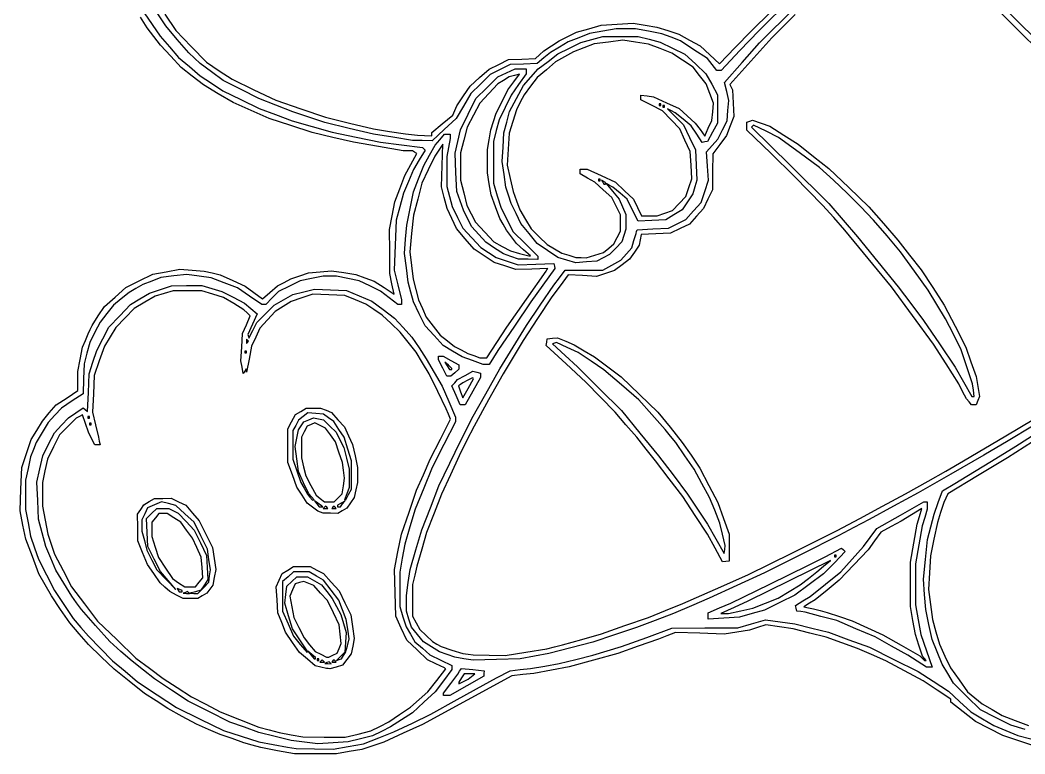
# Model space of a CAD drawing. Header units: millimetres. Extents: x 8 to 203, y 9 to 281.
# Drawn here: x 8.1 to 117.5, y 29.3 to 109.3 of the extents above; entities that cross this region are included whole.
import ezdxf

# ---------------------------------------------------------------- set-up
doc = ezdxf.new("R2010")
doc.units = ezdxf.units.MM
doc.layers.add('Capa_1', color=7, linetype='CONTINUOUS')

msp = doc.modelspace()

# ---------------------------------------------------------------- linework, layer by layer
at = {"layer": 'Capa_1', "color": 7}
for points in [[(119.86256, 105.1287), (116.18697, 108.78345), (112.51138, 112.43821), (110.49231, 114.05053), (108.47325, 115.66287), (107.78493, 116.30579), (107.09661, 116.94871), (107.09661, 117.34473), (107.09661, 117.74074), (107.36993, 117.96579), (107.64324, 118.19084), (108.32131, 118.06463), (108.99937, 117.93843), (110.29061, 117.29328), (111.58184, 116.64814), (112.8726, 115.81305), (114.16334, 114.97797), (114.89628, 114.42397), (115.62923, 113.86998), (117.28246, 112.51364), (118.93567, 111.1573)], [(119.48618, 109.88022), (117.4279, 111.6206), (115.36962, 113.36099), (113.7091, 114.5259), (112.04858, 115.69081), (110.62794, 116.46458), (109.2073, 117.23834), (108.58209, 117.41383), (107.9569, 117.58931), (107.79005, 117.48702), (107.6232, 117.38474), (107.95637, 117.01397), (108.28954, 116.6432), (110.95104, 114.4424), (113.61254, 112.24158), (116.37143, 109.50453), (119.13033, 106.76747)], [(92.089855, 111.62428), (88.554496, 108.09725), (86.507274, 105.92994), (84.460063, 103.76263), (84.22247, 103.76263), (83.985119, 103.76263), (83.472531, 104.41201), (82.959931, 105.06138), (81.491526, 106.02304), (80.023111, 106.9847), (79.013585, 107.37817), (78.004049, 107.77164), (76.56538, 108.04351), (75.126712, 108.31539), (74.087439, 108.31514), (73.048166, 108.31489), (71.57975, 108.05272), (70.111345, 107.79057), (68.954734, 107.3344), (67.798112, 106.87825), (66.843894, 106.30067), (65.889665, 105.72309), (65.150562, 105.12821), (64.411447, 104.53334), (62.947943, 104.46674), (61.484429, 104.40004), (60.399256, 103.85452), (59.314073, 103.309), (58.258701, 102.27804), (57.203328, 101.24709), (56.407063, 99.88532), (55.610788, 98.52353), (54.298608, 97.31878), (52.986424, 96.11403), (51.912057, 96.13251), (50.838074, 96.15081), (48.727234, 96.48524), (46.616394, 96.81968), (43.9549, 97.45499), (41.293406, 98.0903), (39.549669, 98.67075), (37.805931, 99.2512), (35.970419, 99.97533), (34.134905, 100.69946), (32.178402, 101.69192), (30.221898, 102.68438), (28.966254, 103.60698), (27.71061, 104.52957), (27.093449, 105.10227), (26.476288, 105.67496), (25.227008, 107.14874), (23.977729, 108.62253), (23.116959, 109.94269)], [(23.877418, 109.90902), (25.084095, 108.11068), (26.743545, 106.3885), (28.402996, 104.66631), (29.800533, 103.73711), (31.19807, 102.80791), (33.584237, 101.66466), (35.970404, 100.5214), (38.678417, 99.59756), (41.38643, 98.67373), (44.001404, 98.03858), (46.61638, 97.40343), (48.360116, 97.1255), (50.103854, 96.84756), (50.746284, 96.78306), (51.388714, 96.71856), (52.168821, 96.68967), (52.948914, 96.66047), (52.948914, 96.82683), (52.948914, 96.99317), (54.095383, 97.94362), (55.241852, 98.89406), (55.45987, 99.40851), (55.67789, 99.92295), (56.409301, 100.99154), (57.140712, 102.06014), (58.165229, 102.98913), (59.189745, 103.91813), (60.245117, 104.43186), (61.3005, 104.94559), (62.768905, 105.00889), (64.237321, 105.07219), (64.6962, 105.48336), (65.155079, 105.89453), (65.98106, 106.44316), (66.80704, 106.99181), (67.754407, 107.46647), (68.701785, 107.94114), (70.048803, 108.31633), (71.395821, 108.69153), (73.147647, 108.80194), (74.899473, 108.91236), (76.176246, 108.69799), (77.453008, 108.48364), (78.6461, 108.10261), (79.839182, 107.72158), (81.003049, 107.0831), (82.166916, 106.44463), (83.228681, 105.46934), (84.290446, 104.49405), (86.007133, 106.26823), (87.72382, 108.04241), (92.133083, 112.41895)], [(118.38491, 65.01796), (115.72342, 63.42387), (113.06193, 61.82978), (109.48267, 59.78854), (105.90343, 57.7473), (103.24193, 56.28812), (100.58044, 54.82895), (98.928471, 53.95531), (97.27651, 53.08168), (93.238386, 51.0458), (89.200251, 49.00992), (86.171652, 47.63075), (83.143064, 46.25159), (81.215769, 45.42802), (79.288485, 44.60443), (77.269423, 43.8388), (75.25035, 43.07316), (72.864187, 42.26685), (70.478023, 41.46052), (68.091849, 40.8423), (65.705686, 40.2241), (64.145503, 39.93246), (62.58531, 39.64083), (60.015602, 39.56792), (57.445883, 39.49442), (56.452744, 39.67105), (55.459606, 39.84769), (54.617231, 40.13008), (53.774857, 40.41248), (52.916551, 40.95722), (52.058247, 41.50195), (51.395511, 42.30438), (50.732775, 43.10681), (50.466178, 43.97855), (50.199579, 44.85028), (50.197579, 45.70213), (50.195579, 46.55397), (50.393395, 47.96506), (50.591212, 49.37614), (51.2269, 51.54642), (51.862589, 53.7167), (52.795327, 56.11262), (53.728063, 58.50853), (55.51528, 62.17065), (57.302489, 65.83277), (58.824657, 68.5445), (60.346824, 71.25623), (61.807952, 73.62365), (63.26908, 75.99109), (64.749749, 78.17641), (66.230428, 80.36173), (66.854857, 81.18121), (67.479286, 82.00071), (69.529299, 82.00071), (71.579302, 82.00071), (72.562916, 82.54124), (73.54653, 83.08177), (74.138921, 83.7684), (74.731312, 84.45505), (74.966574, 85.23109), (75.201836, 86.00713), (75.257556, 86.21242), (75.313276, 86.41771), (77.02553, 86.49771), (78.737785, 86.57771), (79.675297, 87.05627), (80.612798, 87.53483), (81.451649, 88.4605), (82.29049, 89.38618), (82.695979, 90.59509), (83.101469, 91.804), (82.991738, 93.34657), (82.882018, 94.88914), (83.484765, 95.58778), (84.087512, 96.28642), (84.595338, 97.28224), (85.103164, 98.27806), (85.205021, 99.39289), (85.306878, 100.50772), (85.06973, 101.48849), (84.832582, 102.46927), (86.74104, 104.61588), (88.649497, 106.7625), (92.504066, 110.60709)], [(118.41746, 30.22103), (116.77564, 30.75334), (115.13381, 31.28564), (113.64576, 32.05374), (112.15771, 32.82183), (110.82079, 33.87589), (109.48386, 34.92994), (109.48386, 35.09307), (109.48386, 35.2562), (107.96957, 36.25037), (106.45528, 37.24453), (104.42196, 38.34057), (102.38865, 39.43661), (100.84271, 40.1152), (99.296771, 40.79378), (97.598026, 41.40787), (95.899292, 42.02194), (94.110549, 42.4676), (92.321816, 42.91324), (90.820819, 43.12695), (89.319822, 43.34066), (88.434655, 43.05324), (87.549478, 42.76583), (86.172841, 42.55586), (84.796214, 42.34589), (82.142526, 42.44249), (79.488849, 42.53909), (78.563281, 42.17277), (77.637713, 41.80646), (75.425697, 41.02367), (73.213693, 40.24089), (70.561593, 39.50319), (67.909493, 38.76549), (65.982198, 38.41041), (64.054914, 38.05532), (62.861832, 37.92911), (61.66874, 37.8029), (56.804635, 35.1429), (51.940525, 32.4829), (49.829686, 31.53576), (47.718846, 30.58862), (46.525762, 30.18726), (45.332678, 29.78591), (43.956044, 29.53939), (42.579409, 29.29287), (40.283832, 29.30155), (37.989441, 29.30955), (36.153927, 29.64654), (34.318415, 29.98354), (33.400658, 30.24609), (32.482902, 30.50865), (31.198042, 30.96007), (29.913184, 31.41149), (28.628324, 31.97144), (27.343466, 32.53139), (25.783279, 33.38633), (24.223093, 34.24129), (22.938234, 35.06009), (21.653375, 35.8789), (20.001413, 37.20759), (18.349451, 38.53629), (16.955439, 39.87212), (15.561426, 41.20796), (14.545934, 42.39167), (13.530443, 43.57538), (12.526435, 45.04392), (11.522428, 46.51246), (10.846568, 47.71151), (10.170708, 48.91057), (9.459197, 50.79573), (8.747685, 52.68088), (8.433093, 54.22882), (8.118502, 55.77675), (8.20654, 58.14418), (8.294578, 60.5116), (8.807324, 62.02566), (9.320069, 63.53971), (9.93039, 64.54529), (10.540709, 65.55087), (11.295851, 66.44572), (12.050994, 67.34058), (13.227051, 68.10771), (14.403108, 68.87486), (14.403108, 69.91287), (14.403108, 70.95088), (14.664476, 72.28721), (14.925843, 73.62352), (15.223357, 74.35196), (15.520871, 75.0804), (15.737137, 75.53568), (15.953404, 75.99095), (16.637277, 77.01437), (17.321151, 78.03779), (18.477736, 79.0766), (19.63432, 80.11539), (21.102731, 80.83365), (22.571141, 81.55192), (24.039551, 81.83616), (25.507962, 82.1204), (26.840513, 82.01708), (28.173064, 81.91376), (29.043129, 81.7046), (29.913193, 81.49543), (31.278446, 80.87896), (32.643699, 80.26249), (33.577534, 79.56297), (34.51137, 78.86346), (35.332406, 79.58635), (36.153443, 80.30923), (36.879066, 80.6765), (37.604688, 81.04379), (38.572161, 81.37403), (39.539632, 81.70428), (40.791731, 81.82669), (42.043832, 81.9491), (43.362289, 81.74614), (44.680747, 81.54317), (45.67532, 81.17399), (46.669893, 80.80479), (47.763057, 80.10379), (48.856222, 79.40279), (48.614608, 80.51952), (48.372995, 81.63625), (48.366495, 84.02909), (48.359995, 86.42193), (48.647962, 87.92805), (48.935928, 89.43416), (49.469069, 90.88353), (50.002209, 92.3329), (50.661304, 93.52256), (51.320397, 94.71221), (51.079167, 94.86398), (50.837939, 95.01575), (50.344423, 95.01875), (49.850907, 95.02175), (47.132275, 95.48173), (44.413642, 95.9417), (42.175832, 96.47736), (39.938023, 97.01302), (37.58705, 97.7694), (35.236077, 98.52577), (33.280039, 99.39186), (31.324001, 100.25795), (29.700788, 101.22565), (28.077577, 102.19334), (26.872439, 103.14127), (25.667301, 104.0892), (24.543811, 105.30566), (23.420322, 106.52212), (22.689375, 107.46448), (21.958429, 108.40683), (21.246146, 109.59055)], [(21.615097, 110.04561), (22.486961, 108.77084), (23.358825, 107.49607), (24.372633, 106.34305), (25.386441, 105.19002), (26.548588, 104.19053), (27.710736, 103.19103), (28.957067, 102.37558), (30.203398, 101.56014), (32.169215, 100.58952), (34.135031, 99.61891), (35.938761, 98.95099), (37.742491, 98.28308), (39.927639, 97.65907), (42.112787, 97.03505), (44.731756, 96.50045), (47.350724, 95.96585), (49.645116, 95.66272), (51.939507, 95.35959), (52.08261, 95.2216), (52.225713, 95.08359), (51.586011, 94.0296), (50.946308, 92.97561), (50.401674, 91.67667), (49.85704, 90.37774), (49.458171, 88.92086), (49.059301, 87.46398), (48.964551, 84.73233), (48.869801, 82.00069), (49.257455, 80.39284), (49.645109, 78.785), (49.645109, 78.52621), (49.645109, 78.26743), (49.441946, 78.26743), (49.238785, 78.26743), (48.310181, 79.00099), (47.381578, 79.73454), (46.218167, 80.28543), (45.054756, 80.83631), (43.816569, 81.09665), (42.578384, 81.35697), (41.84406, 81.35697), (41.109855, 81.35697), (39.864118, 81.09508), (38.618382, 80.83318), (37.446189, 80.26064), (36.273997, 79.6881), (35.571553, 78.98083), (34.869111, 78.27355), (34.654355, 78.27055), (34.4396, 78.26755), (33.109806, 79.17644), (31.78001, 80.08532), (30.3485, 80.63303), (28.916988, 81.18074), (27.601589, 81.36584), (26.286189, 81.55094), (24.870798, 81.37485), (23.455407, 81.19877), (22.462636, 80.81326), (21.469865, 80.42776), (20.7263, 79.99859), (19.982733, 79.56944), (19.135902, 78.87296), (18.28907, 78.17649), (17.562874, 77.26594), (16.836677, 76.35539), (16.27545, 75.24817), (15.714225, 74.14095), (15.401715, 72.97179), (15.089207, 71.80264), (15.036147, 70.17471), (14.983087, 68.54677), (13.79932, 67.76238), (12.615554, 66.97798), (11.888134, 66.19502), (11.160715, 65.41206), (10.523222, 64.32777), (9.885728, 63.24347), (9.567751, 62.44854), (9.249773, 61.65361), (8.981417, 60.38789), (8.71306, 59.12219), (8.71306, 57.51523), (8.71306, 55.90826), (8.990587, 54.45673), (9.268116, 53.00522), (9.69903, 51.7505), (10.129945, 50.49578), (10.993046, 48.79247), (11.856149, 47.08915), (12.868505, 45.56406), (13.880859, 44.03898), (14.725204, 43.07884), (15.569549, 42.11872), (16.86775, 40.78425), (18.165952, 39.44977), (19.542587, 38.30426), (20.919221, 37.15874), (23.030061, 35.74828), (25.140901, 34.33782), (27.710619, 33.09383), (30.280338, 31.84984), (32.207626, 31.22643), (34.134915, 30.60302), (35.695101, 30.31247), (37.255287, 30.02194), (37.714165, 29.94894), (38.173043, 29.87594), (40.192052, 29.852), (42.211117, 29.8278), (43.863078, 30.1121), (45.51504, 30.3964), (47.167002, 31.04095), (48.818964, 31.6855), (50.838028, 32.6578), (52.857092, 33.63009), (55.702138, 35.20597), (58.547181, 36.78186), (60.015596, 37.56745), (61.484001, 38.35303), (62.585316, 38.47525), (63.686619, 38.59748), (65.246802, 38.8699), (66.806985, 39.14232), (68.642502, 39.59498), (70.478019, 40.04764), (72.038202, 40.51402), (73.598385, 40.98041), (76.35166, 41.99403), (79.104925, 43.00764), (82.684181, 43.01884), (86.263426, 43.03004), (87.770592, 43.45761), (89.277758, 43.88518), (90.890968, 43.67439), (92.504168, 43.46358), (94.326186, 43.00764), (96.148193, 42.55169), (98.385044, 41.73441), (100.62189, 40.91711), (103.2654, 39.59456), (105.90891, 38.27202), (107.55812, 37.20974), (109.20735, 36.14747), (110.43215, 35.00675), (111.65694, 33.86604), (112.91009, 33.13005), (114.16323, 32.39407), (115.46107, 31.84844), (116.7589, 31.30281), (118.1967, 30.92054)], [(92.521679, 109.86539), (89.969742, 107.31484), (87.694023, 104.78447), (85.418304, 102.25409), (85.550889, 101.96176), (85.683474, 101.66944), (85.759764, 100.21256), (85.836054, 98.75567), (85.443915, 97.71913), (85.051765, 96.68258), (84.303818, 95.68096), (83.555871, 94.67935), (83.530511, 92.7111), (83.505151, 90.74285), (83.028489, 89.74124), (82.551828, 88.73963), (81.785406, 87.88483), (81.018995, 87.03004), (79.984943, 86.5281), (78.950879, 86.02616), (77.346331, 85.95006), (75.741783, 85.87396), (75.633011, 85.3036), (75.524239, 84.73325), (75.008827, 83.96274), (74.493415, 83.19224), (73.678718, 82.57353), (72.86401, 81.95481), (71.872181, 81.63559), (70.880342, 81.31636), (69.350567, 81.41106), (67.820781, 81.50576), (66.921199, 80.29681), (66.021628, 79.08786), (64.468072, 76.72043), (62.914516, 74.35301), (61.811892, 72.5319), (60.709267, 70.7108), (59.136916, 67.86569), (57.564577, 65.02059), (56.746321, 63.404), (55.928075, 61.78742), (54.974191, 59.69316), (54.020306, 57.59889), (53.198486, 55.51725), (52.376665, 53.4356), (51.854457, 51.60188), (51.332249, 49.76817), (51.09507, 48.76656), (50.85789, 47.76495), (50.85179, 46.03491), (50.84569, 44.30486), (51.239158, 43.57642), (51.632626, 42.84799), (52.336496, 42.19756), (53.040366, 41.54714), (53.499244, 41.26957), (53.958123, 40.99201), (55.151206, 40.60848), (56.344293, 40.22496), (56.89494, 40.15236), (57.445597, 40.07976), (59.189622, 40.05168), (60.933361, 40.02448), (63.209442, 40.39293), (65.485533, 40.76138), (66.329818, 40.96162), (67.174103, 41.16187), (69.299252, 41.76952), (71.424401, 42.37717), (73.979812, 43.27364), (76.535222, 44.17009), (78.416905, 44.9186), (80.298577, 45.66711), (83.831667, 47.23173), (87.364746, 48.79635), (92.228851, 51.21134), (97.092966, 53.62633), (99.570907, 54.9536), (102.04885, 56.28088), (104.52679, 57.64861), (107.00473, 59.01635), (108.93203, 60.11452), (110.85931, 61.2127), (115.44809, 63.93747), (120.03687, 66.66224)], [(117.55897, 31.94933), (115.99879, 32.40776), (114.34721, 33.25679), (112.69564, 34.10582), (111.22684, 35.5627), (109.75804, 37.01958), (109.14631, 38.05491), (108.53457, 39.09026), (107.98142, 40.42235), (107.42828, 41.75444), (107.08152, 43.39343), (106.73477, 45.03242), (106.61574, 46.68169), (106.49671, 48.33096), (106.72065, 50.48602), (106.94459, 52.64107), (107.29958, 54.02688), (107.65456, 55.41269), (108.11292, 56.68745), (108.57129, 57.96223), (109.89888, 58.76886), (111.22645, 59.57551), (113.88795, 61.20707), (116.54944, 62.83862), (120.56501, 65.39601)], [(120.17864, 64.47006), (115.6323, 61.5727), (112.38677, 59.59394), (109.14125, 57.61517), (108.92542, 57.15129), (108.7096, 56.6874), (108.3584, 55.60457), (108.00719, 54.52172), (107.6311, 52.6908), (107.25499, 50.85989), (107.15186, 49.03878), (107.04872, 47.21769), (107.26474, 45.5787), (107.48075, 43.93971), (107.85713, 42.59133), (108.23351, 41.24295), (108.83571, 39.95073), (109.43789, 38.65852), (110.36929, 37.35778), (111.30068, 36.05706), (112.09559, 35.4108), (112.89051, 34.76455), (113.97615, 34.11594), (115.06178, 33.46734), (116.49011, 32.92084), (117.91845, 32.37434)]]:
    msp.add_lwpolyline(points, dxfattribs=at)
for points in [[(69.782121, 82.90437), (68.642546, 82.82157), (67.656599, 83.09598), (66.670641, 83.37038), (65.552066, 84.14453), (64.433492, 84.91867), (63.548656, 86.00838), (62.66382, 87.09809), (62.135196, 88.19159), (61.606572, 89.28509), (61.311229, 90.17003), (61.015886, 91.05498), (60.816775, 92.44641), (60.617663, 93.83783), (60.715473, 95.3961), (60.813283, 96.95437), (61.117331, 98.12775), (61.421379, 99.30113), (62.173267, 100.70659), (62.925156, 102.11205), (63.733781, 103.02917), (64.542416, 103.9463), (65.607728, 104.75961), (66.673052, 105.57291), (67.933172, 106.19963), (69.193302, 106.82636), (70.386384, 107.14826), (71.579466, 107.47015), (73.50675, 107.47315), (75.434045, 107.47615), (76.627126, 107.16597), (77.820208, 106.85577), (79.159448, 106.20613), (80.498678, 105.5565), (81.654639, 104.48364), (82.810611, 103.41079), (83.43097, 102.2669), (84.05134, 101.12303), (84.05664, 99.57509), (84.06094, 98.02716), (83.510283, 97.02731), (82.959626, 96.02746), (82.673648, 95.97356), (82.38767, 95.91966), (81.797314, 96.82359), (81.206958, 97.72751), (80.339553, 98.44256), (79.472148, 99.15762), (79.052797, 99.37614), (78.633446, 99.59467), (79.489483, 98.71986), (80.34552, 97.84506), (81.010138, 96.47923), (81.674766, 95.11341), (81.737206, 93.4637), (81.799636, 91.81399), (81.597072, 91.06762), (81.394498, 90.32124), (80.800456, 89.44466), (80.206403, 88.56807), (79.323069, 88.02871), (78.439735, 87.48936), (76.926624, 87.41056), (75.413513, 87.33176), (74.819545, 88.52882), (74.225577, 89.72587), (73.453189, 90.38585), (72.680801, 91.04583), (72.313699, 91.24309), (71.946598, 91.44034), (72.642935, 90.59592), (73.33926, 89.75151), (73.713649, 88.91179), (74.088027, 88.07208), (74.088027, 87.27082), (74.088027, 86.46956), (73.867703, 85.78345), (73.647378, 85.09735), (72.980544, 84.39901), (72.313699, 83.70067), (71.617768, 83.34432), (70.921826, 82.98797)], [(69.205776, 83.37869), (69.769005, 83.36649), (70.711376, 83.64415), (71.653735, 83.9218), (72.221141, 84.3955), (72.788547, 84.86919), (73.147605, 85.56747), (73.506662, 86.26574), (73.506662, 87.14779), (73.506662, 88.02984), (73.033388, 88.9721), (72.560125, 89.91437), (71.624457, 90.749), (70.688799, 91.58364), (69.895112, 92.04513), (69.101425, 92.5066), (69.101425, 92.76246), (69.101425, 93.01832), (69.487374, 93.01832), (69.873313, 93.01832), (71.411484, 92.30317), (72.949654, 91.58802), (73.939416, 90.6593), (74.929167, 89.73058), (75.362561, 88.82491), (75.795943, 87.91924), (76.637671, 87.91924), (77.479388, 87.91924), (78.327179, 88.20584), (79.174958, 88.49245), (79.894873, 89.26732), (80.614777, 90.04219), (80.937183, 91.00525), (81.259588, 91.9683), (81.180848, 93.45765), (81.102108, 94.94701), (80.525485, 96.16954), (79.948863, 97.39206), (79.007121, 98.38), (78.06538, 99.36793), (76.888056, 99.97191), (75.710722, 100.57589), (75.71004, 100.82749), (75.709369, 101.07911), (76.40725, 100.98621), (77.105142, 100.89331), (78.50034, 100.25375), (79.895527, 99.61419), (80.768195, 98.82024), (81.640864, 98.02628), (82.161433, 97.31763), (82.682001, 96.60898), (83.064946, 97.46788), (83.44789, 98.32679), (83.54293, 99.2692), (83.63797, 100.2116), (83.239576, 101.25912), (82.841183, 102.30662), (82.12276, 103.20835), (81.404347, 104.11009), (80.256579, 104.8834), (79.108811, 105.65671), (77.822066, 106.14968), (76.53532, 106.64266), (75.139621, 106.85012), (73.743923, 107.05758), (72.188588, 106.86582), (70.633253, 106.67407), (69.501211, 106.23391), (68.369158, 105.79374), (67.404584, 105.24473), (66.439999, 104.69572), (65.430473, 103.84123), (64.420937, 102.98673), (63.713434, 102.05635), (63.005932, 101.12596), (62.587135, 100.30456), (62.168349, 99.48317), (61.766066, 98.20839), (61.363773, 96.93362), (61.261277, 95.18759), (61.15878, 93.44157), (61.480461, 92.00067), (61.802132, 90.55977), (62.17423, 89.56894), (62.546328, 88.57811), (63.1581, 87.54248), (63.769871, 86.50685), (64.646098, 85.64757), (65.522336, 84.78831), (66.309044, 84.32938), (67.095752, 83.87046), (67.869227, 83.63063), (68.642713, 83.3908)], [(63.457229, 83.19309), (62.401804, 83.20109), (61.575823, 83.48703), (60.749843, 83.77297), (59.785929, 84.40677), (58.822026, 85.04056), (58.068965, 85.88771), (57.315915, 86.73484), (56.8519, 87.6413), (56.387875, 88.54776), (56.027401, 89.55346), (55.666916, 90.55915), (55.573686, 92.65342), (55.480446, 94.74768), (55.781079, 96.02245), (56.081707, 97.29722), (56.912663, 98.99621), (57.743619, 100.6952), (58.934911, 101.87714), (60.126203, 103.05908), (61.080453, 103.49988), (62.034692, 103.94068), (62.631238, 103.94268), (63.227774, 103.94468), (63.227774, 103.68024), (63.227774, 103.4158), (62.403647, 102.24613), (61.579521, 101.07646), (60.940154, 99.7334), (60.300787, 98.39033), (59.97754, 97.20661), (59.654304, 96.0229), (59.655188, 93.74652), (59.656083, 91.47015), (60.082114, 90.11217), (60.508146, 88.75419), (61.147416, 87.49474), (61.786687, 86.23529), (63.149655, 84.88302), (64.512634, 83.53074), (64.512634, 83.35745), (64.512634, 83.18415)], [(63.594885, 83.56604), (63.686625, 83.56004), (62.933351, 84.23752), (62.180087, 84.915), (61.636814, 85.64344), (61.09354, 86.37188), (60.725672, 87.00927), (60.357803, 87.64665), (59.880321, 88.92142), (59.402839, 90.19619), (59.204452, 91.39482), (59.006065, 92.59346), (59.006065, 93.86539), (59.006065, 95.13732), (59.199061, 96.2179), (59.392057, 97.29848), (59.681157, 98.20902), (59.970246, 99.11958), (60.607236, 100.39396), (61.244227, 101.66835), (61.876775, 102.52329), (62.509322, 103.37822), (61.94426, 103.21744), (61.379209, 103.05666), (60.757113, 102.67519), (60.135007, 102.29374), (59.151531, 101.2398), (58.168045, 100.18586), (57.480606, 98.88794), (56.793176, 97.59003), (56.431211, 96.18588), (56.069245, 94.78173), (56.069245, 93.29205), (56.069245, 91.80239), (56.424338, 90.42489), (56.779432, 89.0474), (57.245439, 88.135), (57.711446, 87.2226), (58.711276, 86.15115), (59.711096, 85.07969), (60.616761, 84.59065), (61.522427, 84.10159), (62.512753, 83.83737), (63.50308, 83.57315)], [(77.82012, 99.9385), (77.91185, 99.9385), (77.91185, 100.0295), (77.91185, 100.1205), (77.82012, 100.1205), (77.72838, 100.1205), (77.72838, 100.0295), (77.72838, 99.9385)], [(78.187221, 99.7564), (78.278951, 99.7564), (78.278951, 99.8474), (78.278951, 99.9384), (78.187221, 99.9384), (78.095491, 99.9384), (78.095491, 99.8474), (78.095491, 99.7564)], [(111.99361, 67.34085), (111.74219, 67.34085), (111.4598, 67.65954), (111.17741, 67.97824), (110.76354, 68.79773), (110.34967, 69.61723), (108.96941, 71.78186), (107.58915, 73.9465), (105.29578, 77.06305), (103.00242, 80.1796), (100.47505, 83.27547), (97.947682, 86.37134), (96.716734, 87.73716), (95.485797, 89.10299), (93.962148, 90.65092), (92.43851, 92.19885), (89.855739, 94.73628), (87.272968, 97.27372), (87.272968, 97.70129), (87.272968, 98.12886), (87.580031, 98.24576), (87.887083, 98.36266), (88.819002, 98.03669), (89.750909, 97.71071), (91.293086, 96.7164), (92.835274, 95.72211), (94.507947, 94.40093), (96.180631, 93.07976), (98.361279, 91.00031), (100.54193, 88.92087), (102.13152, 87.09978), (103.72112, 85.27868), (104.97694, 83.65433), (106.23276, 82.02997), (107.49874, 80.10318), (108.76472, 78.1764), (109.93052, 75.90001), (111.09633, 73.62364), (111.6631, 72.02422), (112.22986, 70.42479), (112.40794, 69.32773), (112.58601, 68.23066), (112.41553, 67.78576), (112.24504, 67.34085)], [(111.90311, 68.25261), (112.02923, 68.25161), (111.92887, 68.93453), (111.8285, 69.61744), (111.21775, 71.46482), (110.607, 73.31218), (109.74909, 75.01596), (108.89117, 76.71973), (107.95752, 78.26767), (107.02387, 79.8156), (105.51512, 81.90986), (104.00636, 84.00412), (102.53494, 85.73417), (101.06351, 87.46422), (99.628817, 88.93701), (98.194113, 90.40981), (96.681736, 91.79627), (95.16935, 93.18274), (92.946072, 94.82994), (90.722795, 96.47714), (89.363109, 97.14386), (88.003433, 97.81057), (87.892189, 97.7002), (87.780946, 97.58984), (91.979974, 93.43758), (96.179003, 89.28531), (97.753751, 87.46422), (99.328488, 85.64311), (101.52775, 82.91146), (103.72701, 80.17981), (105.10876, 78.35872), (106.49052, 76.53762), (108.22638, 73.98808), (109.96225, 71.43854), (110.86958, 69.84628), (111.77691, 68.25402)], [(58.866136, 71.72096), (58.547225, 71.72996), (57.402909, 72.15177), (56.258593, 72.5736), (55.224788, 73.18942), (54.190976, 73.80524), (53.216972, 74.86791), (52.242968, 75.93059), (51.59471, 77.23535), (50.946452, 78.54009), (50.663532, 79.62279), (50.380611, 80.70549), (50.181962, 82.26339), (49.983312, 83.82128), (50.102687, 85.36922), (50.222063, 86.91716), (50.585885, 88.72415), (50.949708, 90.53113), (51.511021, 91.97523), (52.072333, 93.41934), (52.699081, 94.51946), (53.325828, 95.61959), (53.825688, 96.21772), (54.325549, 96.81585), (54.646763, 96.82895), (54.967979, 96.84205), (54.967979, 96.59375), (54.967979, 96.34543), (54.776985, 95.3645), (54.585991, 94.38357), (54.585178, 92.74458), (54.584364, 91.10559), (54.875916, 90.01922), (55.167467, 88.93284), (55.752962, 87.75288), (56.338459, 86.5729), (57.314892, 85.52652), (58.291325, 84.48013), (59.125435, 83.93198), (59.959534, 83.38383), (61.15237, 82.99001), (62.345196, 82.59617), (64.297465, 82.66237), (66.249724, 82.72857), (66.303424, 82.4554), (66.357124, 82.18224), (65.044669, 80.37343), (63.732215, 78.56462), (61.945304, 75.91173), (60.158382, 73.25885), (59.671748, 72.48488), (59.185113, 71.71092)], [(58.571826, 72.45274), (58.963539, 72.43994), (60.040242, 74.11966), (61.116944, 75.79938), (63.260121, 78.85014), (65.403287, 81.9009), (65.491717, 82.04187), (65.580147, 82.18282), (63.8467, 82.12462), (62.113253, 82.06642), (60.923847, 82.45912), (59.734442, 82.85182), (58.643334, 83.57471), (57.552237, 84.29759), (56.598722, 85.42551), (55.645197, 86.55342), (55.129272, 87.64608), (54.613342, 88.73874), (54.311322, 89.91522), (54.009302, 91.09169), (54.081952, 93.40526), (54.154602, 95.71881), (53.711687, 95.07212), (53.268772, 94.42543), (52.573865, 92.94791), (51.878958, 91.47038), (51.414611, 89.74034), (50.950264, 88.0103), (50.75768, 86.00709), (50.565097, 84.00387), (50.737104, 82.52208), (50.909112, 81.04027), (51.203706, 79.91232), (51.4983, 78.78438), (51.922151, 77.84298), (52.346004, 76.90159), (53.106454, 75.90478), (53.866904, 74.90797), (54.646917, 74.29345), (55.426931, 73.67892), (56.151099, 73.31073), (56.875265, 72.94253), (57.527737, 72.70405), (58.180198, 72.46556)], [(71.212266, 91.74356), (71.303996, 91.74356), (71.303996, 91.83466), (71.303996, 91.92566), (71.212266, 91.92566), (71.120526, 91.92566), (71.120526, 91.83466), (71.120526, 91.74356)], [(71.773758, 91.37934), (71.854728, 91.37934), (71.854728, 91.45974), (71.854728, 91.54014), (71.642809, 91.67008), (71.430902, 91.80002), (71.561867, 91.58978), (71.692832, 91.37953)], [(42.211117, 30.50098), (40.559155, 30.40648), (39.090745, 30.57798), (37.622333, 30.74948), (35.878597, 31.18541), (34.134859, 31.62132), (32.542093, 32.1933), (30.949328, 32.76527), (28.687516, 33.90577), (26.425704, 35.04627), (24.590191, 36.25227), (22.754679, 37.45826), (21.543661, 38.42283), (20.332645, 39.38739), (19.103316, 40.46725), (17.873987, 41.54712), (16.33411, 43.28996), (14.794233, 45.0328), (14.268665, 45.76124), (13.743098, 46.48967), (12.885065, 47.89923), (12.027031, 49.30879), (11.468826, 50.61025), (10.910623, 51.91171), (10.524918, 53.38922), (10.139213, 54.86674), (10.044123, 56.88876), (9.949031, 58.91079), (10.270622, 60.34885), (10.592214, 61.78692), (11.222431, 63.0306), (11.852649, 64.27428), (12.618901, 65.09905), (13.385153, 65.9238), (14.178446, 66.46531), (14.971737, 67.00683), (15.212413, 66.80865), (15.453089, 66.61047), (15.552889, 68.66039), (15.652689, 70.7103), (16.05553, 71.98507), (16.458372, 73.25984), (17.128579, 74.53357), (17.798787, 75.80731), (18.968694, 77.03809), (20.1386, 78.26887), (21.171309, 78.88973), (22.204019, 79.5106), (23.397101, 79.91183), (24.590185, 80.31306), (26.242147, 80.32626), (27.894109, 80.33946), (28.995416, 80.01572), (30.096724, 79.69197), (31.324781, 79.05405), (32.552837, 78.41613), (33.243855, 77.82349), (33.934873, 77.23084), (33.425158, 76.10397), (32.915442, 74.97708), (32.979842, 74.78542), (33.044242, 74.59375), (33.469858, 75.43927), (33.895473, 76.28479), (34.841148, 77.24037), (35.786823, 78.19596), (36.811628, 78.77418), (37.836432, 79.3524), (39.014117, 79.65173), (40.191802, 79.95107), (41.935665, 79.86517), (43.679529, 79.77927), (45.056163, 79.20485), (46.432798, 78.63043), (47.6668, 77.70987), (48.900802, 76.78931), (49.83225, 75.753), (50.763698, 74.71667), (51.560198, 73.53296), (52.356699, 72.34925), (53.211811, 70.86007), (54.066921, 69.37089), (54.792755, 67.68601), (55.518589, 66.00112), (55.518589, 65.73572), (55.518589, 65.47032), (54.257496, 62.99121), (52.996404, 60.5121), (52.069801, 58.23573), (51.143197, 55.95936), (50.570815, 54.0472), (49.998431, 52.13505), (49.729913, 50.60879), (49.461394, 49.08252), (49.461394, 47.21045), (49.461394, 45.33837), (49.807205, 44.23601), (50.153015, 43.13364), (50.630285, 42.32564), (51.107555, 41.51763), (51.930121, 40.79927), (52.752686, 40.08091), (53.952086, 39.49508), (55.151485, 38.90925), (55.149685, 38.69303), (55.147885, 38.4768), (54.235708, 37.27198), (53.32353, 36.06716), (52.09203, 34.9242), (50.86053, 33.78123), (49.65616, 33.01117), (48.451791, 32.2411), (47.470547, 31.75036), (46.489303, 31.25962), (45.176156, 30.92753), (43.863009, 30.59543)], [(41.218111, 31.12109), (43.529029, 31.10139), (44.917425, 31.4537), (46.305821, 31.806), (47.287065, 32.29549), (48.26831, 32.78498), (49.442473, 33.59478), (50.616637, 34.40458), (51.571937, 35.22285), (52.527236, 36.04112), (53.49857, 37.30875), (54.469904, 38.57639), (54.397704, 38.61769), (54.325494, 38.65899), (53.407738, 39.10985), (52.48998, 39.5607), (51.367475, 40.6176), (50.24497, 41.6745), (49.633715, 42.98945), (49.022462, 44.3044), (48.949222, 46.85394), (48.875982, 49.40348), (49.268672, 51.31563), (49.661363, 53.22779), (50.477054, 55.62791), (51.292746, 58.02803), (52.039665, 59.71201), (52.786585, 61.396), (53.888622, 63.57526), (54.990659, 65.75452), (54.760857, 66.32028), (54.531055, 66.88603), (53.599149, 68.79818), (52.667243, 70.71034), (51.950229, 71.89406), (51.233216, 73.07777), (50.367856, 74.17043), (49.502498, 75.26309), (48.518294, 76.1823), (47.534088, 77.10151), (46.647874, 77.70325), (45.76166, 78.30498), (44.628809, 78.76702), (43.49596, 79.22907), (41.752222, 79.31467), (40.008485, 79.40027), (38.815401, 79.00204), (37.622318, 78.60381), (36.749991, 78.05238), (35.877663, 77.50094), (35.060453, 76.59913), (34.243242, 75.69734), (33.776488, 74.71845), (33.309733, 73.73956), (33.050442, 72.31601), (32.791151, 70.89247), (32.771871, 71.07459), (32.752581, 71.2567), (32.586383, 70.99613), (32.420187, 70.73556), (32.289354, 71.42749), (32.15852, 72.11942), (32.25192, 73.60471), (32.34532, 75.09), (32.763388, 76.0542), (33.181457, 77.01839), (32.832169, 77.35954), (32.482881, 77.70069), (31.381573, 78.35515), (30.280265, 79.00959), (29.089485, 79.37463), (27.898706, 79.73966), (26.336216, 79.73917), (24.773726, 79.73867), (23.805421, 79.45014), (22.837117, 79.16162), (21.694581, 78.50074), (20.552046, 77.83987), (19.542514, 76.80032), (18.532981, 75.76076), (17.915283, 74.74001), (17.297584, 73.71926), (16.742519, 72.12376), (16.187455, 70.52826), (16.103325, 68.52505), (16.019205, 66.52183), (16.329463, 65.15601), (16.639721, 63.79019), (16.735881, 63.38044), (16.832041, 62.9707), (16.539054, 62.9707), (16.24606, 62.9707), (15.900389, 63.65361), (15.554718, 64.33651), (15.239883, 65.29138), (14.925047, 66.24625), (14.577201, 66.06155), (14.229356, 65.87685), (13.317972, 64.97263), (12.406588, 64.0684), (11.750495, 62.74558), (11.094402, 61.42276), (10.824642, 60.14799), (10.554883, 58.87322), (10.551683, 57.57304), (10.548483, 56.27286), (10.839155, 54.75259), (11.129826, 53.23233), (11.503224, 52.13742), (11.876623, 51.04249), (12.798861, 49.27443), (13.7211, 47.50637), (15.142607, 45.63223), (16.564114, 43.75809), (18.649847, 41.74678), (20.735581, 39.73546), (22.212111, 38.62572), (23.688641, 37.51598), (25.240708, 36.52069), (26.792774, 35.52541), (28.35296, 34.69747), (29.913146, 33.86952), (32.023985, 33.04018), (34.134826, 32.21085), (35.236133, 31.91832), (36.337441, 31.62579), (37.6223, 31.38332), (38.90716, 31.14086)], [(32.880638, 74.1396), (33.003006, 74.26101), (32.880638, 74.38241), (32.758271, 74.50382), (32.758271, 74.26101), (32.758271, 74.0182)], [(84.978582, 50.26278), (84.611481, 50.21198), (83.802409, 51.71965), (82.993348, 53.22732), (81.637604, 55.27819), (80.281871, 57.32906), (78.803866, 59.27077), (77.325861, 61.21249), (76.297786, 62.50109), (75.269722, 63.7897), (74.086698, 65.15553), (72.903674, 66.52135), (71.317718, 68.16033), (69.731751, 69.79932), (67.573615, 71.79734), (65.41549, 73.79536), (65.46876, 74.16477), (65.52203, 74.53419), (66.0825, 74.58859), (66.64297, 74.64299), (67.54286, 74.26028), (68.442751, 73.87757), (69.55211, 73.21563), (70.661458, 72.55369), (72.121254, 71.45888), (73.581039, 70.36406), (75.580785, 68.44723), (77.58053, 66.53039), (78.907454, 64.88689), (80.234378, 63.24338), (81.188457, 61.83355), (82.142537, 60.42373), (83.130764, 58.55557), (84.119002, 56.68742), (84.71931, 54.95738), (85.319617, 53.22734), (85.332617, 51.77045), (85.345617, 50.31358)], [(84.850707, 51.56436), (84.906427, 51.99418), (84.619149, 53.22316), (84.331872, 54.45214), (83.771817, 55.84294), (83.211763, 57.23375), (82.368533, 58.77111), (81.525303, 60.30845), (80.525643, 61.76501), (79.525994, 63.22156), (78.948381, 63.93475), (78.370778, 64.64792), (76.929851, 66.26892), (75.488925, 67.88993), (73.595959, 69.51133), (71.702993, 71.13274), (70.290854, 72.07816), (68.878716, 73.02357), (67.707721, 73.56726), (66.536726, 74.11093), (66.320908, 74.03953), (66.105101, 73.96813), (67.465608, 72.71209), (68.826104, 71.45603), (71.214377, 69.07972), (73.60265, 66.70342), (75.625185, 64.24493), (77.64771, 61.78645), (79.220188, 59.69219), (80.792666, 57.59792), (81.88958, 55.95893), (82.986484, 54.31994), (83.890775, 52.72722), (84.795066, 51.13449)], [(32.666495, 72.98624), (32.758275, 72.98624), (32.758275, 73.07724), (32.758275, 73.16824), (32.666495, 73.16824), (32.574715, 73.16824), (32.574715, 73.07724), (32.574715, 72.98624)], [(54.821577, 70.4367), (54.60706, 70.4367), (54.145089, 71.3412), (53.683119, 72.24569), (53.683119, 72.43386), (53.683119, 72.62202), (53.935327, 72.62202), (54.187536, 72.62202), (55.036635, 72.15117), (55.885738, 71.68033), (55.885738, 71.45448), (55.885738, 71.22862), (55.460914, 70.83266), (55.036094, 70.4367)], [(55.012131, 71.16514), (55.151529, 71.16514), (55.151529, 71.22804), (55.151529, 71.29084), (54.758426, 71.63776), (54.365323, 71.98467), (54.619027, 71.57492), (54.872733, 71.16518)], [(56.323465, 67.34085), (56.048962, 67.34085), (55.592405, 68.36511), (55.135842, 69.38937), (55.447781, 69.73135), (55.759724, 70.07333), (56.597392, 70.53784), (57.435071, 71.00236), (57.853431, 70.89818), (58.271781, 70.794), (58.271781, 70.54395), (58.271781, 70.29389), (57.434879, 68.81737), (56.597967, 67.34085)], [(56.916101, 69.12082), (57.510047, 70.16052), (57.449107, 70.22102), (57.388167, 70.28152), (56.866341, 70.00159), (56.344515, 69.72166), (56.095008, 69.55536), (55.8455, 69.38906), (56.083842, 68.73512), (56.322183, 68.08117)], [(41.907478, 55.51855), (41.109818, 55.53295), (40.83449, 55.63797), (40.559164, 55.74297), (39.972718, 56.1839), (39.386272, 56.62481), (38.823851, 57.49438), (38.261428, 58.36396), (37.776499, 59.71126), (37.291571, 61.05855), (37.281021, 62.87966), (37.270471, 64.70076), (37.683201, 65.48187), (38.095931, 66.26297), (38.685068, 66.61937), (39.274206, 66.97576), (40.060195, 66.97645), (40.846184, 66.97713), (41.43683, 66.7318), (42.027476, 66.48648), (42.736872, 65.70653), (43.446268, 64.92658), (43.890398, 63.96409), (44.334528, 63.0016), (44.600338, 61.7569), (44.866148, 60.51222), (44.864848, 59.69273), (44.863548, 58.87324), (44.674688, 58.05375), (44.485828, 57.23425), (44.091024, 56.65968), (43.69622, 56.08511), (43.200631, 55.79466), (42.705041, 55.5042)], [(15.596187, 65.88444), (15.687967, 65.88444), (15.687967, 65.97544), (15.687967, 66.06644), (15.596187, 66.06644), (15.504407, 66.06644), (15.504407, 65.97544), (15.504407, 65.88444)], [(40.065406, 56.96106), (40.157186, 56.96106), (39.858905, 57.28806), (39.560625, 57.61507), (38.998932, 58.84413), (38.437238, 60.07319), (38.263835, 61.43011), (38.090433, 62.78703), (38.264417, 63.69724), (38.438402, 64.60745), (38.727639, 65.04542), (39.016877, 65.48339), (39.54646, 65.70103), (40.076042, 65.91866), (40.618307, 65.8005), (41.160571, 65.68233), (41.841798, 65.00942), (42.523024, 64.3365), (42.939845, 63.51701), (43.356667, 62.69751), (43.655767, 61.50217), (43.954867, 60.30682), (43.946767, 59.31685), (43.938667, 58.32688), (43.693026, 57.64397), (43.447384, 56.96106), (43.512814, 56.96106), (43.578244, 56.96106), (43.897699, 57.55291), (44.217156, 58.14477), (44.218043, 59.6927), (44.218931, 61.24064), (43.81942, 62.51789), (43.419911, 63.79514), (42.844293, 64.65733), (42.268674, 65.51953), (41.711638, 65.91307), (41.154602, 66.3066), (40.306184, 66.3865), (39.457767, 66.4665), (38.949333, 66.06829), (38.4409, 65.67008), (38.129029, 65.0943), (37.817159, 64.51853), (37.823159, 62.97059), (37.829159, 61.42266), (38.26013, 60.14789), (38.6911, 58.87312), (39.0472, 58.23573), (39.403302, 57.59835), (39.688449, 57.27965), (39.973598, 56.96097)], [(15.779737, 65.156), (15.871517, 65.156), (15.871517, 65.247), (15.871517, 65.338), (15.779737, 65.338), (15.687957, 65.338), (15.687957, 65.247), (15.687957, 65.156)], [(41.785344, 56.77894), (42.319588, 56.77894), (42.75542, 57.21135), (43.191253, 57.64376), (43.320718, 58.50033), (43.450184, 59.35688), (43.333825, 60.20771), (43.217467, 61.05852), (42.841231, 62.18408), (42.464994, 63.30964), (41.928687, 64.04418), (41.392382, 64.77872), (40.812667, 65.07614), (40.232951, 65.37357), (39.808345, 65.18162), (39.383738, 64.98968), (39.068142, 64.38993), (38.752544, 63.79017), (38.760744, 62.67225), (38.768944, 61.55432), (38.997963, 60.57798), (39.226981, 59.60165), (39.787182, 58.5429), (40.347384, 57.48417), (40.799207, 57.13156), (41.25103, 56.77894)], [(26.66999, 46.21651), (25.869611, 46.21651), (25.138124, 46.59938), (24.406637, 46.98224), (23.882598, 47.46439), (23.358559, 47.94655), (22.671646, 48.94816), (21.984734, 49.94976), (21.457064, 51.22453), (20.929394, 52.4993), (20.924294, 53.96419), (20.919194, 55.42908), (21.250382, 55.93057), (21.58157, 56.43205), (22.168139, 56.78689), (22.754708, 57.14174), (23.6604, 57.14242), (24.566093, 57.1431), (25.357763, 56.76287), (26.149433, 56.38264), (26.890823, 55.53363), (27.632213, 54.68462), (28.359831, 53.22774), (29.087448, 51.77086), (29.252797, 50.57138), (29.418146, 49.37191), (29.257235, 48.51736), (29.096323, 47.66281), (28.77056, 47.2282), (28.444797, 46.79357), (27.957599, 46.50505), (27.470401, 46.21651)], [(27.046457, 46.77921), (27.483663, 46.76281), (28.0807, 47.39088), (28.677738, 48.01896), (28.756818, 48.69101), (28.835898, 49.36306), (28.687447, 50.47588), (28.538995, 51.58872), (27.803995, 53.07246), (27.068996, 54.5562), (26.072376, 55.45991), (25.075756, 56.36361), (24.287834, 56.56203), (23.499914, 56.76046), (22.746975, 56.43001), (21.994036, 56.09957), (21.686039, 55.45561), (21.378043, 54.81166), (21.378043, 54.19453), (21.378043, 53.57739), (21.651368, 52.53627), (21.924692, 51.49515), (22.473683, 50.41615), (23.022673, 49.33714), (24.056024, 48.27762), (25.089375, 47.21808), (24.243719, 48.19333), (23.398064, 49.16857), (22.721659, 50.52644), (22.045253, 51.8843), (21.964403, 53.41264), (21.883553, 54.94098), (22.442662, 55.4957), (23.00177, 56.05041), (23.667434, 56.05041), (24.333098, 56.05041), (24.834527, 55.79315), (25.335956, 55.53589), (26.212839, 54.60579), (27.089722, 53.6757), (27.750049, 52.29615), (28.410377, 50.91661), (28.484997, 49.61367), (28.559617, 48.31074), (28.187964, 47.72589), (27.816311, 47.14103), (27.212779, 46.96835), (26.609246, 46.79565)], [(40.887557, 56.23261), (41.079226, 56.23261), (41.002746, 56.28411), (40.926266, 56.33561), (40.559164, 56.60277), (40.192061, 56.86993), (40.443975, 56.55123), (40.695889, 56.23254)], [(41.385144, 56.0505), (41.62988, 56.0505), (41.507512, 56.17191), (41.385144, 56.29332), (41.262777, 56.17191), (41.140409, 56.0505)], [(42.302901, 56.0505), (42.547636, 56.0505), (42.425269, 56.17191), (42.302901, 56.29332), (42.180534, 56.17191), (42.058165, 56.0505)], [(42.83108, 56.23261), (42.992156, 56.23261), (43.24407, 56.5356), (43.495984, 56.83857), (43.082994, 56.62024), (42.670004, 56.40191), (42.670004, 56.31721), (42.670004, 56.23251)], [(107.13123, 38.75424), (106.82119, 38.75924), (105.81165, 39.40242), (104.80212, 40.04561), (103.016, 41.04505), (101.22988, 42.04449), (99.138473, 42.93483), (97.047066, 43.82518), (95.326277, 44.28179), (93.605488, 44.73839), (93.148484, 44.79439), (92.69148, 44.85049), (92.63214, 45.15963), (92.57279, 45.46877), (93.364495, 45.95714), (94.156189, 46.4455), (95.83517, 47.79021), (97.514151, 49.13492), (98.737235, 50.52076), (99.96031, 51.9066), (100.69747, 52.8753), (101.43464, 53.84399), (103.98021, 55.31134), (106.5258, 56.77869), (106.7194, 56.77869), (106.913, 56.77869), (106.911, 56.36895), (106.909, 55.9592), (106.62758, 55.04864), (106.34616, 54.1381), (105.98713, 52.07126), (105.62812, 50.00443), (105.62812, 47.77001), (105.62812, 45.53559), (105.91188, 43.92114), (106.19564, 42.30669), (106.81847, 40.52825), (107.44129, 38.74981)], [(106.69944, 39.47802), (106.77434, 39.47802), (106.57365, 39.71793), (106.37297, 39.95784), (105.99929, 41.12927), (105.6256, 42.30072), (105.35151, 43.82698), (105.07743, 45.35324), (105.07743, 47.76978), (105.07743, 50.18631), (105.43644, 52.25314), (105.79547, 54.31997), (106.05613, 55.16922), (106.31678, 56.01846), (105.19233, 55.33949), (104.06789, 54.66052), (102.96659, 54.05827), (101.86527, 53.45602), (101.1669, 52.5021), (100.46852, 51.54816), (98.900344, 49.88079), (97.33216, 48.21341), (96.017084, 47.14727), (94.702019, 46.08111), (94.077547, 45.70434), (93.453086, 45.32757), (93.988156, 45.21649), (94.523225, 45.10542), (95.257428, 44.91091), (95.99163, 44.7164), (97.368268, 44.2517), (98.744906, 43.78701), (100.40763, 43.02705), (102.07036, 42.2671), (104.07866, 41.12726), (106.08695, 39.98742), (106.35573, 39.73272), (106.6245, 39.47802)], [(26.638551, 47.49133), (27.22505, 47.49133), (27.625072, 47.99214), (28.025095, 48.49294), (27.936495, 49.61095), (27.847895, 50.72895), (27.367323, 51.77041), (26.886752, 52.81188), (26.247665, 53.67565), (25.608577, 54.53943), (24.873889, 55.0218), (24.139201, 55.50417), (23.689744, 55.50417), (23.240253, 55.50417), (22.859828, 55.02434), (22.479403, 54.5445), (22.479403, 53.76875), (22.479403, 52.993), (22.842226, 51.83563), (23.205048, 50.67826), (23.961606, 49.53446), (24.718165, 48.39064), (25.38513, 47.94099), (26.052096, 47.49133)], [(84.749055, 44.08563), (83.051205, 43.97727), (83.051205, 44.32772), (83.051205, 44.67818), (84.290176, 45.20171), (85.529146, 45.72525), (89.750827, 47.78439), (93.972507, 49.84353), (95.774771, 50.78535), (97.577024, 51.72717), (97.773707, 51.53203), (97.970389, 51.33689), (96.797434, 50.11863), (95.624468, 48.90035), (94.064285, 47.74566), (92.504102, 46.59097), (90.852141, 45.77792), (89.20018, 44.96487), (87.823542, 44.57943), (86.446905, 44.19399)], [(84.850486, 44.58481), (85.273129, 44.57781), (86.594225, 44.8706), (87.91532, 45.16339), (89.291947, 45.72129), (90.668585, 46.27919), (91.861667, 46.99122), (93.054748, 47.70326), (93.972507, 48.41375), (94.890265, 49.12423), (95.624468, 49.75453), (96.358681, 50.38483), (91.861667, 48.15702), (87.364663, 45.92923), (85.896258, 45.26121), (84.427843, 44.5932)], [(96.909327, 50.76885), (97.001067, 50.76885), (97.001067, 50.85995), (97.001067, 50.95095), (96.909327, 50.95095), (96.817597, 50.95095), (96.817597, 50.85995), (96.817597, 50.76885)], [(41.660463, 38.58756), (41.476911, 38.60516), (40.869703, 38.74779), (40.262494, 38.89042), (39.401292, 39.61408), (38.540091, 40.33773), (37.779378, 41.43959), (37.018666, 42.54146), (36.607794, 43.605), (36.196922, 44.66856), (36.105462, 46.08828), (36.014002, 47.508), (36.342689, 48.23118), (36.671377, 48.95436), (37.28875, 49.33292), (37.906124, 49.71147), (38.806154, 49.70447), (39.706184, 49.69747), (40.428657, 49.33178), (41.15113, 48.96609), (42.008037, 48.0205), (42.864943, 47.0749), (43.497258, 45.77058), (44.129572, 44.46627), (44.31477, 43.1707), (44.499968, 41.87515), (44.343503, 41.04421), (44.187038, 40.21327), (43.700345, 39.58019), (43.213653, 38.94712), (42.528833, 38.75843), (41.844012, 38.56972)], [(42.861809, 39.56295), (43.136767, 39.66763), (43.348641, 40.00423), (43.560515, 40.34083), (43.762839, 41.0863), (43.965162, 41.83178), (43.792625, 42.88598), (43.620088, 43.94019), (43.224107, 44.98605), (42.828125, 46.03191), (41.99744, 47.12829), (41.166754, 48.22466), (40.387949, 48.67749), (39.609142, 49.13031), (38.756333, 49.13031), (37.903487, 49.13031), (37.304049, 48.59893), (36.704611, 48.06753), (36.704611, 46.45914), (36.704611, 44.85073), (37.299997, 43.48295), (37.895382, 42.11518), (38.630744, 41.23228), (39.366105, 40.34938), (39.366105, 40.43328), (39.366105, 40.51718), (38.568721, 41.72169), (37.771337, 42.92619), (37.35313, 44.32386), (36.934925, 45.72152), (37.043459, 46.65197), (37.151992, 47.58241), (37.71129, 48.08321), (38.270589, 48.58401), (38.848108, 48.58401), (39.425628, 48.58401), (40.17596, 48.14765), (40.926291, 47.71128), (41.521182, 46.97665), (42.116073, 46.24202), (42.582824, 45.37108), (43.049574, 44.50013), (43.338941, 43.51256), (43.628307, 42.525), (43.550627, 41.45953), (43.472947, 40.39406), (43.029917, 39.92618), (42.586888, 39.45829)], [(25.610565, 46.945), (25.783284, 46.945), (25.783284, 47.0166), (25.783284, 47.0882), (25.498424, 47.19665), (25.213563, 47.30511), (25.325705, 47.12508), (25.437847, 46.94505)], [(41.605935, 39.8468), (41.734962, 39.8428), (42.190071, 40.04854), (42.64518, 40.25426), (42.866136, 40.78352), (43.087092, 41.31276), (42.981601, 42.32682), (42.876111, 43.34088), (42.237039, 44.67601), (41.597969, 46.01115), (40.844507, 46.82213), (40.091046, 47.63313), (39.548567, 47.85607), (39.006087, 48.07901), (38.53155, 47.96084), (38.057013, 47.84268), (37.771276, 47.16624), (37.485538, 46.48981), (37.700289, 45.32934), (37.915041, 44.16888), (38.478383, 43.05297), (39.041727, 41.93706), (39.652001, 41.19102), (40.262275, 40.44497), (40.869589, 40.14804), (41.476904, 39.85109)], [(26.226854, 46.77721), (26.57866, 46.76281), (26.467765, 46.87283), (26.35687, 46.98286), (26.115958, 46.88716), (25.875047, 46.79146)], [(40.220497, 39.66055), (40.283827, 39.66055), (40.283827, 39.72335), (40.283827, 39.78625), (39.870836, 40.13317), (39.457846, 40.48008), (39.807509, 40.07034), (40.157172, 39.66059)], [(40.559152, 39.47845), (40.650932, 39.47845), (40.650932, 39.56945), (40.650932, 39.66045), (40.559152, 39.66045), (40.467372, 39.66045), (40.467372, 39.56945), (40.467372, 39.47845)], [(41.01803, 39.29634), (41.262765, 39.29634), (41.140397, 39.41774), (41.01803, 39.53915), (40.895662, 39.41774), (40.773295, 39.29634)], [(42.302889, 39.29634), (42.547624, 39.29634), (42.425257, 39.41774), (42.302889, 39.53915), (42.180522, 39.41774), (42.058153, 39.29634)], [(41.645163, 39.12861), (41.99697, 39.11421), (41.886074, 39.22423), (41.775179, 39.33426), (41.534268, 39.23856), (41.293356, 39.14286)], [(54.570315, 35.65371), (54.233735, 35.65371), (54.238635, 35.79029), (54.243535, 35.92687), (55.018737, 36.95711), (55.793941, 37.98735), (55.984657, 38.30273), (56.175373, 38.61812), (57.407173, 38.48724), (58.638984, 38.35637), (58.632584, 38.05217), (58.626184, 37.74797), (56.766332, 36.70084), (54.906486, 35.65371)], [(56.390458, 37.18308), (56.895226, 37.44705), (57.262327, 37.7283), (57.629439, 38.00955), (57.053999, 38.01555), (56.47857, 38.02155), (56.18213, 37.57269), (55.8857, 37.12381), (55.8857, 37.02163), (55.8857, 36.91955)]]:
    msp.add_lwpolyline(points, close=True, dxfattribs=at)

doc.saveas('drawing.dxf')
